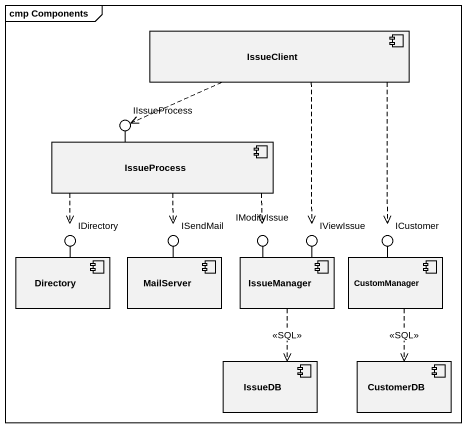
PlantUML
@startuml
mainframe cmp Components
component IssueClient
component IssueProcess
() IIssueProcess
component Directory
() IDirectory
component MailServer
() ISendMail
component IssueManager
() IModifyIssue
() IViewIssue
component CustomManager
() ICustomer
component IssueDB
component CustomerDB
IssueProcess -up- IIssueProcess
Directory -up- IDirectory
MailServer -up- ISendMail
IssueManager -up- IModifyIssue
IssueManager -up- IViewIssue
CustomManager -up- ICustomer
IssueClient .left.> IIssueProcess
IssueClient ..> IViewIssue
IssueClient ..> ICustomer
IssueProcess ..> IDirectory
IssueProcess ..> ISendMail
IssueProcess ..> IModifyIssue
IssueManager ..> IssueDB : <<SQL>>
CustomManager ..> CustomerDB : <<SQL>>
@enduml
